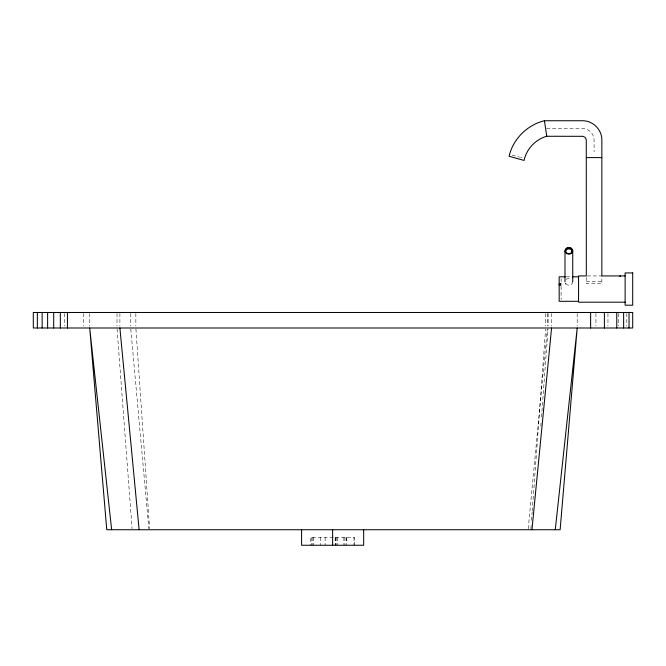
<?xml version="1.0" encoding="UTF-8"?>
<svg xmlns="http://www.w3.org/2000/svg" width="666" height="666" viewBox="0 0 666 666"><rect width="100%" height="100%" fill="white"/><g stroke="black" fill="none" stroke-linecap="round" stroke-linejoin="round"><path stroke-width="0.5" stroke-dasharray="3.33 2.5" d="M530.91 528.696L531.135 525.599M531.518 520.421L532.126 512.146M532.209 511.113L545.612 329.029M540.8 426.273L541.108 422.136M541.491 416.966L548.043 329.029M528.23 528.696L547.285 329.029M546.611 128.505L582.442 128.505A11.638 11.638 0 0 1 594.08 140.143L594.08 151.781M587.362 275.932L601.848 275.932L601.848 283.691L586.321 283.691L586.321 275.932M566.316 276.823L571.42 276.823M586.321 281.751L601.848 281.751M512.212 155.12L519.538 157.159M520.546 157.442L521.977 157.842M130.786 329.029L148.843 528.696M117.091 329.029L132.084 528.696M135.931 329.029L149.617 528.696M626.806 313.511L626.806 325.924M618.431 313.511L618.431 325.924M607.966 313.511L607.966 325.924M595.928 313.511L595.928 325.924M577.197 313.511L577.197 325.924M561.105 278.596L561.105 281.66M561.105 286.355L561.105 299.534M551.581 313.511L551.581 325.924M548.118 313.511L548.118 325.924M547.385 313.511L547.385 325.924M545.687 313.511L545.687 325.924M354.578 545.254L354.578 537.495L310.681 537.495L310.681 545.254M353.971 537.495L353.971 545.254M346.786 537.495L346.786 545.254M346.328 537.495L346.328 543.314M344.988 537.495L344.988 545.254M343.897 537.495L343.897 545.254M337.279 537.495L337.279 545.254M336.163 537.495L336.163 545.254M335.606 537.495L335.606 545.254M335.148 537.495L335.148 545.254M325.141 537.495L325.141 545.254M320.571 537.495L320.571 545.254M313.503 537.495L313.503 545.254M312.812 537.495L312.812 545.254M311.288 537.495L311.288 545.254M135.856 313.511L135.856 325.924M130.694 313.511L130.694 325.924M119.897 313.511L119.897 325.924M117.016 313.511L117.016 325.924M89.702 313.511L89.702 325.924M83.675 313.511L83.675 325.924M64.394 313.511L64.394 325.924M572.743 281.818A3.879 3.363 0 0 1 566.924 284.732M566.125 279.445A3.879 3.363 0 0 1 570.804 278.912"/><path stroke-width="1" d="M531.951 529.736L551.581 327.997M555.261 529.736L577.197 327.997L560.131 529.736L106.768 529.736L89.702 327.997L111.638 529.736M559.298 284.415C560.905 282.342 560.714 286.546 559.165 284.415M619.805 276.382L620.487 275.932M625.124 275.932L601.848 275.932L601.848 139.893C601.947 129.704 592.882 120.646 582.7 120.746L544.422 120.746C527.256 124.867 513.02 139.019 509.099 156.269L524.05 160.431C526.506 149.042 535.497 139.344 546.761 136.264L582.95 136.314L585.181 137.412L586.271 139.644L586.321 275.932L578.563 275.932L578.563 302.197L625.124 302.197M586.321 157.601L601.848 157.601M565.292 276.823L559.165 276.823L559.165 301.315L578.563 301.315M572.444 276.823L578.563 276.823M559.165 283.833L561.105 283.833M559.165 285.09L561.105 285.09M544.422 120.746L546.761 136.264M119.897 327.997L139.119 529.736M629.029 312.479L629.029 327.997M623.634 312.479L623.634 327.997M616.766 312.479L616.766 327.997M604.395 312.479L604.395 327.997M590.634 312.479L590.634 327.997M572.743 250.782A3.879 3.363 0 0 1 566.924 253.696A3.879 3.363 0 0 1 566.924 247.877A3.879 3.363 0 0 1 572.743 250.782L572.743 281.818M564.984 250.782L564.984 281.818M363.669 529.736L363.669 545.254L301.59 545.254L301.59 529.736M332.625 529.736L332.625 545.254M67.424 312.479L67.424 327.997M60.331 312.479L60.331 327.997M53.705 312.479L53.705 327.997M47.619 312.479L47.619 327.997M42.149 312.479L42.149 327.997M37.363 312.479L37.363 327.997M566.125 284.199A3.879 3.363 0 0 1 565.509 283.5M565.551 251.756A3.313 2.872 0 0 1 569.297 248.909A3.313 2.872 0 0 1 572.069 252.497M632.7 272.935L625.124 272.935L625.124 305.195L632.7 305.195L632.7 272.935M632.7 312.479L33.3 312.479L33.3 327.997L632.7 327.997L632.7 312.479M566.525 252.814A3.313 2.872 0 0 0 572.069 251.523A3.313 2.872 0 0 0 568.006 248.01A3.313 2.872 0 0 0 566.525 252.814"/></g></svg>
